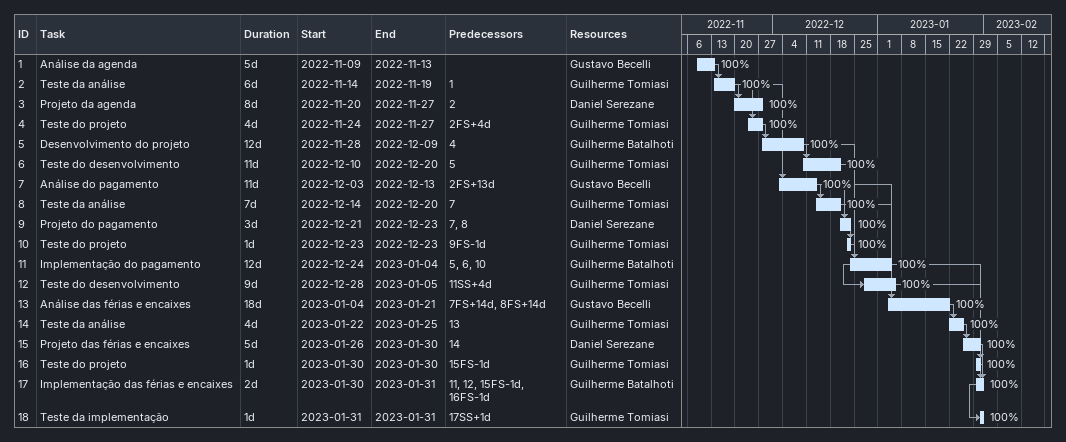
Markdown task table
| ID | Task | Duration | Start | Finish | Predecessors | Resources | % complete |
|---|---|---|---|---|---|---|---|
| 1 | Análise da agenda | 5d | 2022-11-09 | 2022-11-13 |  | Gustavo Becelli | 100 |
| 2 | Teste da análise | 6d | 2022-11-14 | 2022-11-19 | 1 | Guilherme Tomiasi | 100 |
| 3 | Projeto da agenda | 8d | 2022-11-20 | 2022-11-27 | 2 | Daniel Serezane | 100 |
| 4 | Teste do projeto | 4d | 2022-11-24 | 2022-11-27 | 2FS+4d | Guilherme Tomiasi | 100 |
| 5 | Desenvolvimento do projeto | 12d | 2022-11-28 | 2022-12-09 | 4 | Guilherme Batalhoti | 100 |
| 6 | Teste do desenvolvimento | 11d | 2022-12-10 | 2022-12-20 | 5 | Guilherme Tomiasi | 100 |
| 7 | Análise do pagamento | 11d | 2022-12-03 | 2022-12-13 | 2FS+13d | Gustavo Becelli | 100 |
| 8 | Teste da análise | 7d | 2022-12-14 | 2022-12-20 | 7 | Guilherme Tomiasi | 100 |
| 9 | Projeto do pagamento | 3d | 2022-12-21 | 2022-12-23 | 7, 8 | Daniel Serezane | 100 |
| 10 | Teste do projeto | 1d | 2022-12-23 | 2022-12-23 | 9FS-1d | Guilherme Tomiasi | 100 |
| 11 | Implementação do pagamento | 12d | 2022-12-24 | 2023-01-04 | 5, 6, 10 | Guilherme Batalhoti | 100 |
| 12 | Teste do desenvolvimento | 9d | 2022-12-28 | 2023-01-05 | 11SS+4d | Guilherme Tomiasi | 100 |
| 13 | Análise das férias e encaixes | 18d | 2023-01-04 | 2023-01-21 | 7FS+14d, 8FS+14d | Gustavo Becelli | 100 |
| 14 | Teste da análise | 4d | 2023-01-22 | 2023-01-25 | 13 | Guilherme Tomiasi | 100 |
| 15 | Projeto das férias e encaixes | 5d | 2023-01-26 | 2023-01-30 | 14 | Daniel Serezane | 100 |
| 16 | Teste do projeto | 1d | 2023-01-30 | 2023-01-30 | 15FS-1d | Guilherme Tomiasi | 100 |
| 17 | Implementação das férias e encaixes | 2d | 2023-01-30 | 2023-01-31 | 11, 12, 15FS-1d, 16FS-1d | Guilherme Batalhoti | 100 |
| 18 | Teste da implementação | 1d | 2023-01-31 | 2023-01-31 | 17SS+1d | Guilherme Tomiasi | 100 |
